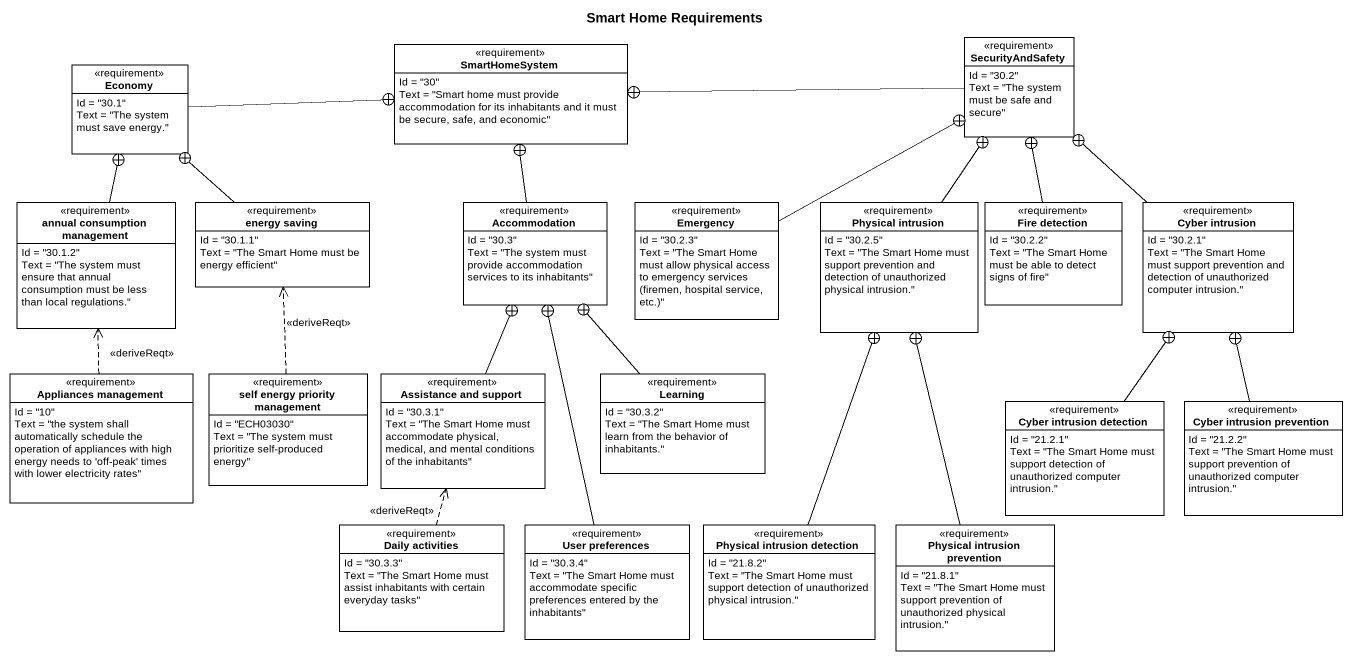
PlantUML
@startuml
title Smart Home Requirements
hide circle
hide empty members
class SmartHomeSystem <<requirement>> {
  Id = "30"
  Text = "Smart home must provide accommodation for its inhabitants and it must be secure, safe, and economic"
}
class SecurityAndSafety <<requirement>> {
  Id = "30.2"
  Text = "The system must be safe and secure"
}
class Economy <<requirement>> {
  Id = "30.1"
  Text = "The system must save energy."
}
class "annual consumption management" as annual_consumption <<requirement>> {
  Id = "30.1.2"
  Text = "The system must ensure that annual consumption must be less than local regulations."
}
class "energy saving" as energy_saving <<requirement>> {
  Id = "30.1.1"
  Text = "The Smart Home must be energy efficient"
}
class Accommodation <<requirement>> {
  Id = "30.3"
  Text = "The system must provide accommodation services to its inhabitants"
}
class Emergency <<requirement>> {
  Id = "30.2.3"
  {field} Text = "The Smart Home must allow physical access to emergency services (firemen, hospital service, etc.)"
}
class "Physical intrusion" as Physical_intrusion <<requirement>> {
  Id = "30.2.5"
  Text = "The Smart Home must support prevention and detection of unauthorized physical intrusion."
}
class "Fire detection" as Fire_detection <<requirement>> {
  Id = "30.2.2"
  Text = "The Smart Home must be able to detect signs of fire"
}
class "Cyber intrusion" as Cyber_intrusion <<requirement>> {
  Id = "30.2.1"
  Text = "The Smart Home must support prevention and detection of unauthorized computer intrusion."
}
class "Appliances management" as Appliances_management <<requirement>> {
  Id = "10"
  Text = "the system shall automatically schedule the operation of appliances with high energy needs to 'off-peak' times with lower electricity rates"
}
class "self energy priority management" as self_energy_priority <<requirement>> {
  Id = "ECH03030"
  Text = "The system must prioritize self-produced energy"
}
class "Assistance and support" as Assistance_and_support <<requirement>> {
  Id = "30.3.1"
  Text = "The Smart Home must accommodate physical, medical, and mental conditions of the inhabitants"
}
class Learning <<requirement>> {
  Id = "30.3.2"
  Text = "The Smart Home must learn from the behavior of inhabitants."
}
class "Cyber intrusion detection" as Cyber_intrusion_detection <<requirement>> {
  Id = "21.2.1"
  Text = "The Smart Home must support detection of unauthorized computer intrusion."
}
class "Cyber intrusion prevention" as Cyber_intrusion_prevention <<requirement>> {
  Id = "21.2.2"
  Text = "The Smart Home must support prevention of unauthorized computer intrusion."
}
class "Daily activities" as Daily_activities <<requirement>> {
  Id = "30.3.3"
  Text = "The Smart Home must assist inhabitants with certain everyday tasks"
}
class "User preferences" as User_preferences <<requirement>> {
  Id = "30.3.4"
  Text = "The Smart Home must accommodate specific preferences entered by the inhabitants"
}
class "Physical intrusion detection" as Physical_intrusion_detection <<requirement>> {
  Id = "21.8.2"
  Text = "The Smart Home must support detection of unauthorized physical intrusion."
}
class "Physical intrusion prevention" as Physical_intrusion_2 <<requirement>> {
  Id = "21.8.1"
  Text = "The Smart Home must support prevention of unauthorized physical intrusion."
}
SecurityAndSafety -left-+ SmartHomeSystem
Economy -right-+ SmartHomeSystem
annual_consumption -up-+ Economy
energy_saving -up-+ Economy
Accommodation -up-+ SmartHomeSystem
Emergency -right-+ SecurityAndSafety
Physical_intrusion -up-+ SecurityAndSafety
Fire_detection -up-+ SecurityAndSafety
Cyber_intrusion -up-+ SecurityAndSafety
Appliances_management .up.> annual_consumption : <<deriveReqt>>
self_energy_priority .up.> energy_saving : <<deriveReqt>>
Assistance_and_support -up-+ Accommodation
Learning -up-+ Accommodation
Cyber_intrusion_detection -up-+ Cyber_intrusion
Cyber_intrusion_prevention -up-+ Cyber_intrusion
Daily_activities .up.> Assistance_and_support : <<deriveReqt>>
User_preferences -up-+ Accommodation
Physical_intrusion_detection -up-+ Physical_intrusion
Physical_intrusion_2 -up-+ Physical_intrusion
@enduml
